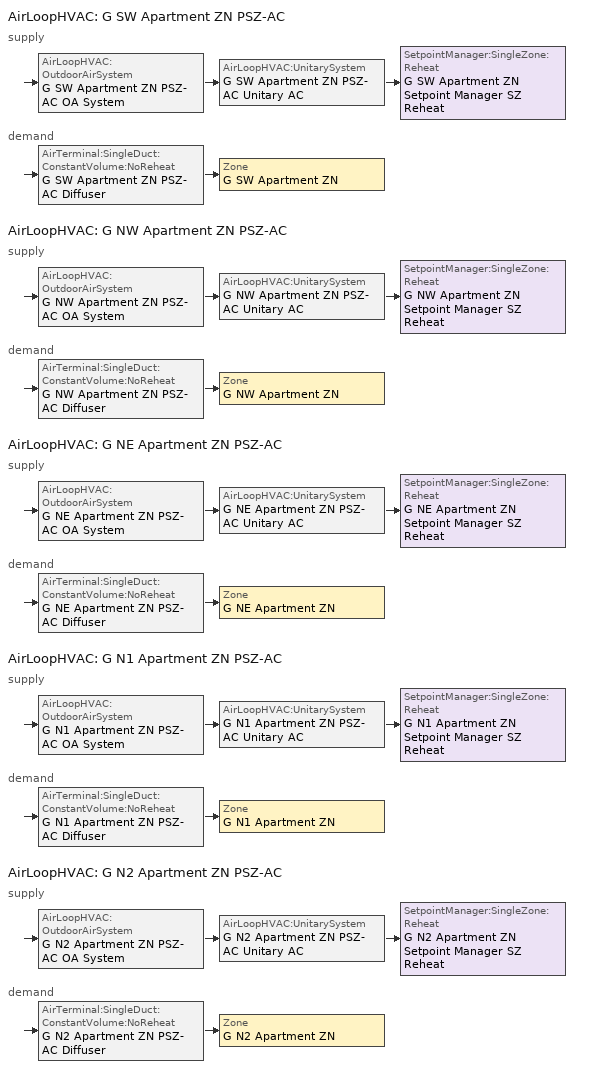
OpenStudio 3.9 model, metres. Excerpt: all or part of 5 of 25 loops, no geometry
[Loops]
AirLoopHVAC 'G SW Apartment ZN PSZ-AC'
 supply: AirLoopHVAC:OutdoorAirSystem 'G SW Apartment ZN PSZ-AC OA System' > AirLoopHVAC:UnitarySystem 'G SW Apartment ZN PSZ-AC Unitary AC' > SetpointManager:SingleZone:Reheat 'G SW Apartment ZN Setpoint Manager SZ Reheat'
 demand: AirTerminal:SingleDuct:ConstantVolume:NoReheat 'G SW Apartment ZN PSZ-AC Diffuser' > Zone 'G SW Apartment ZN'
AirLoopHVAC 'G NW Apartment ZN PSZ-AC'
 supply: AirLoopHVAC:OutdoorAirSystem 'G NW Apartment ZN PSZ-AC OA System' > AirLoopHVAC:UnitarySystem 'G NW Apartment ZN PSZ-AC Unitary AC' > SetpointManager:SingleZone:Reheat 'G NW Apartment ZN Setpoint Manager SZ Reheat'
 demand: AirTerminal:SingleDuct:ConstantVolume:NoReheat 'G NW Apartment ZN PSZ-AC Diffuser' > Zone 'G NW Apartment ZN'
AirLoopHVAC 'G NE Apartment ZN PSZ-AC'
 supply: AirLoopHVAC:OutdoorAirSystem 'G NE Apartment ZN PSZ-AC OA System' > AirLoopHVAC:UnitarySystem 'G NE Apartment ZN PSZ-AC Unitary AC' > SetpointManager:SingleZone:Reheat 'G NE Apartment ZN Setpoint Manager SZ Reheat'
 demand: AirTerminal:SingleDuct:ConstantVolume:NoReheat 'G NE Apartment ZN PSZ-AC Diffuser' > Zone 'G NE Apartment ZN'
AirLoopHVAC 'G N1 Apartment ZN PSZ-AC'
 supply: AirLoopHVAC:OutdoorAirSystem 'G N1 Apartment ZN PSZ-AC OA System' > AirLoopHVAC:UnitarySystem 'G N1 Apartment ZN PSZ-AC Unitary AC' > SetpointManager:SingleZone:Reheat 'G N1 Apartment ZN Setpoint Manager SZ Reheat'
 demand: AirTerminal:SingleDuct:ConstantVolume:NoReheat 'G N1 Apartment ZN PSZ-AC Diffuser' > Zone 'G N1 Apartment ZN'
AirLoopHVAC 'G N2 Apartment ZN PSZ-AC'
 supply: AirLoopHVAC:OutdoorAirSystem 'G N2 Apartment ZN PSZ-AC OA System' > AirLoopHVAC:UnitarySystem 'G N2 Apartment ZN PSZ-AC Unitary AC' > SetpointManager:SingleZone:Reheat 'G N2 Apartment ZN Setpoint Manager SZ Reheat'
 demand: AirTerminal:SingleDuct:ConstantVolume:NoReheat 'G N2 Apartment ZN PSZ-AC Diffuser' > Zone 'G N2 Apartment ZN'
[Sizing:Zone] Zone Cooling Design Supply Air Temperature Input Method=SupplyAirTemperature; Zone Cooling Design Supply Air Temperature {C}=12.7778; Zone Cooling Design Supply Air Temperature Difference {deltaC}=11.11; Zone Heating Design Supply Air Temperature Input Method=SupplyAirTemperature; Zone Heating Design Supply Air Temperature {C}=50; Zone Heating Design Supply Air Temperature Difference {deltaC}=11.11; Zone Cooling Design Supply Air Humidity Ratio {kg-H2O/kg-air}=0.0085; Zone Heating Design Supply Air Humidity Ratio {kg-H2O/kg-air}=0.008; Cooling Design Air Flow Method=DesignDay; Heating Design Air Flow Method=DesignDay; Heating Maximum Air Flow Fraction=1; Account for Dedicated Outdoor Air System=No; Dedicated Outdoor Air System Control Strategy=NeutralSupplyAir; Dedicated Outdoor Air Low Setpoint Temperature for Design {C}=autosize; Dedicated Outdoor Air High Setpoint Temperature for Design {C}=autosize; Zone Load Sizing Method=Sensible Load Only No Latent Load; Zone Latent Cooling Design Supply Air Humidity Ratio Input Method=HumidityRatioDifference; Zone Cooling Design Supply Air Humidity Ratio Difference {kgWater/kgDryAir}=0.005; Zone Latent Heating Design Supply Air Humidity Ratio Input Method=HumidityRatioDifference; Zone Humidification Design Supply Air Humidity Ratio Difference {kgWater/kgDryAir}=0.005; Sizing Option=Coincident
G N1 Apartment ZN; G N2 Apartment ZN; G NE Apartment ZN; G NW Apartment ZN; G SW Apartment ZN
[Zone equipment]
G N1 Apartment ZN: G N1 Apartment ZN PSZ-AC Diffuser, G N1 Apartment ZN Unit Ventilator
G N2 Apartment ZN: G N2 Apartment ZN PSZ-AC Diffuser, G N2 Apartment ZN Unit Ventilator
G NE Apartment ZN: G NE Apartment ZN PSZ-AC Diffuser, G NE Apartment ZN Unit Ventilator
G NW Apartment ZN: G NW Apartment ZN PSZ-AC Diffuser, G NW Apartment ZN Unit Ventilator
G SW Apartment ZN: G SW Apartment ZN PSZ-AC Diffuser, G SW Apartment ZN Unit Ventilator
[AirLoopHVAC] Availability Schedule=ApartmentMidRise All On; Design Supply Air Flow Rate {m3/s}=autosize; Design Return Air Flow Fraction of Supply Air Flow=1
G SW Apartment ZN PSZ-AC; G NW Apartment ZN PSZ-AC; G NE Apartment ZN PSZ-AC; G N1 Apartment ZN PSZ-AC; G N2 Apartment ZN PSZ-AC
[Sizing:System] Type of Load to Size On=Sensible; Design Outdoor Air Flow Rate {m3/s}=Autosize; Central Heating Maximum System Air Flow Ratio=1; Preheat Design Temperature {C}=7.22222; Preheat Design Humidity Ratio {kg-H2O/kg-Air}=0.008; Precool Design Temperature {C}=12.7778; Precool Design Humidity Ratio {kg-H2O/kg-Air}=0.008; Central Cooling Design Supply Air Temperature {C}=12.7778; Central Heating Design Supply Air Temperature {C}=50; Sizing Option=Coincident; 100% Outdoor Air in Cooling=No; 100% Outdoor Air in Heating=No; Central Cooling Design Supply Air Humidity Ratio {kg-H2O/kg-Air}=0.0085; Central Heating Design Supply Air Humidity Ratio {kg-H2O/kg-Air}=0.008; Cooling Design Air Flow Method=DesignDay; Heating Design Air Flow Method=DesignDay; System Outdoor Air Method=ZoneSum; Zone Maximum Outdoor Air Fraction=1; Cooling Supply Air Flow Rate Per Floor Area {m3/s-m2}=0.00996765; Cooling Fraction of Autosized Cooling Supply Air Flow Rate=1; Cooling Supply Air Flow Rate Per Unit Cooling Capacity {m3/s-W}=3.94755e-05; Heating Supply Air Flow Rate Per Floor Area {m3/s-m2}=0.00996765; Heating Fraction of Autosized Heating Supply Air Flow Rate=1; Heating Fraction of Autosized Cooling Supply Air Flow Rate=1; Heating Supply Air Flow Rate Per Unit Heating Capacity {m3/s-W}=3.15882e-05; Cooling Design Capacity Method=CoolingDesignCapacity; Cooling Design Capacity {W}=autosize; Cooling Design Capacity Per Floor Area {W/m2}=234.7; Fraction of Autosized Cooling Design Capacity=1; Heating Design Capacity Method=HeatingDesignCapacity; Heating Design Capacity {W}=autosize; Heating Design Capacity Per Floor Area {W/m2}=157; Fraction of Autosized Heating Design Capacity=1; Central Cooling Capacity Control Method=OnOff; Occupant Diversity=autosize
G SW Apartment ZN PSZ-AC; G NW Apartment ZN PSZ-AC; G NE Apartment ZN PSZ-AC; G N1 Apartment ZN PSZ-AC; G N2 Apartment ZN PSZ-AC
[SetpointManager:SingleZone:Reheat] Minimum Supply Air Temperature {C}=12.7778; Maximum Supply Air Temperature {C}=50
Name | Control Zone | Setpoint Node or NodeList
G SW Apartment ZN Setpoint Manager SZ Reheat | G SW Apartment ZN | G SW Apartment ZN PSZ-AC Supply Outlet Node
G NW Apartment ZN Setpoint Manager SZ Reheat | G NW Apartment ZN | G NW Apartment ZN PSZ-AC Supply Outlet Node
G NE Apartment ZN Setpoint Manager SZ Reheat | G NE Apartment ZN | G NE Apartment ZN PSZ-AC Supply Outlet Node
G N1 Apartment ZN Setpoint Manager SZ Reheat | G N1 Apartment ZN | G N1 Apartment ZN PSZ-AC Supply Outlet Node
G N2 Apartment ZN Setpoint Manager SZ Reheat | G N2 Apartment ZN | G N2 Apartment ZN PSZ-AC Supply Outlet Node
[Coil:Heating:Gas] Availability Schedule=Always On Discrete; Gas Burner Efficiency=0.8; Nominal Capacity {W}=AutoSize; On Cycle Parasitic Electric Load {W}=0; Off Cycle Parasitic Gas Load {W}=0
G SW Apartment ZN PSZ-AC Gas Htg Coil 21kBtu/hr 0.8 Thermal Eff; G SW Apartment ZN PSZ-AC Gas Backup Htg Coil 21kBtu/hr 0.8 Thermal Eff; G NW Apartment ZN PSZ-AC Gas Htg Coil 20kBtu/hr 0.8 Thermal Eff; G NW Apartment ZN PSZ-AC Gas Backup Htg Coil 20kBtu/hr 0.8 Thermal Eff; G NE Apartment ZN PSZ-AC Gas Htg Coil 17kBtu/hr 0.8 Thermal Eff; G NE Apartment ZN PSZ-AC Gas Backup Htg Coil 17kBtu/hr 0.8 Thermal Eff; G N1 Apartment ZN PSZ-AC Gas Htg Coil 15kBtu/hr 0.8 Thermal Eff; G N1 Apartment ZN PSZ-AC Gas Backup Htg Coil 15kBtu/hr 0.8 Thermal Eff; G N2 Apartment ZN PSZ-AC Gas Htg Coil 15kBtu/hr 0.8 Thermal Eff; G N2 Apartment ZN PSZ-AC Gas Backup Htg Coil 15kBtu/hr 0.8 Thermal Eff
[Coil:Cooling:DX:SingleSpeed] Availability Schedule=Always On Discrete; Rated Total Cooling Capacity {W}=autosize; Rated Sensible Heat Ratio=autosize; Rated COP {W/W}=3.4608; Rated Air Flow Rate {m3/s}=autosize; Rated Evaporator Fan Power Per Volume Flow Rate 2017 {W/(m3/s)}=773.3; Rated Evaporator Fan Power Per Volume Flow Rate 2023 {W/(m3/s)}=934.4; Total Cooling Capacity Function of Temperature Curve=CoilClgDXQRatio_fTwbToadbSI; Total Cooling Capacity Function of Flow Fraction Curve=CoilClgDXSnglQRatio_fCFMRatio; Energy Input Ratio Function of Temperature Curve=CoilClgDXEIRRatio_fTwbToadbSI; Energy Input Ratio Function of Flow Fraction Curve=CoilClgDXSnglEIRRatio_fCFMRatio; Part Load Fraction Correlation Curve=CoilClgDXEIRRatio_fQFrac; Minimum Outdoor Dry-Bulb Temperature for Compressor Operation {C}=-25; Nominal Time for Condensate Removal to Begin {s}=0; Ratio of Initial Moisture Evaporation Rate and Steady State Latent Capacity=0; Maximum Cycling Rate {cycles/hr}=0; Latent Capacity Time Constant {s}=0; Condenser Type=AirCooled; Evaporative Condenser Effectiveness=0.9; Evaporative Condenser Air Flow Rate {m3/s}=autosize; Evaporative Condenser Pump Rated Power Consumption {W}=autosize; Crankcase Heater Capacity {W}=0; Maximum Outdoor Dry-Bulb Temperature for Crankcase Heater Operation {C}=10; Basin Heater Capacity {W/K}=0; Basin Heater Setpoint Temperature {C}=2
G SW Apartment ZN PSZ-AC 1spd DX AC Clg Coil 11kBtu/hr 12SEER; G NW Apartment ZN PSZ-AC 1spd DX AC Clg Coil 10kBtu/hr 12SEER; G NE Apartment ZN PSZ-AC 1spd DX AC Clg Coil 9kBtu/hr 12SEER; G N1 Apartment ZN PSZ-AC 1spd DX AC Clg Coil 8kBtu/hr 12SEER; G N2 Apartment ZN PSZ-AC 1spd DX AC Clg Coil 7kBtu/hr 12SEER
[Fan:OnOff] Availability Schedule=Always On Discrete; Maximum Flow Rate {m3/s}=autosize; Motor In Airstream Fraction=1
Name | Fan Total Efficiency | Pressure Rise {Pa} | Motor Efficiency | Fan Power Ratio Function of Speed Ratio Curve | Fan Efficiency Ratio Function of Speed Ratio Curve
G SW Apartment ZN PSZ-AC Fan | 0.53625 | 622.722 | 0.825 | Fan On Off Power Curve | Fan On Off Efficiency Curve
G NW Apartment ZN PSZ-AC Fan | 0.53625 | 622.722 | 0.825 | Fan On Off Power Curve 1 | Fan On Off Efficiency Curve 1
G NE Apartment ZN PSZ-AC Fan | 0.53625 | 622.722 | 0.825 | Fan On Off Power Curve 2 | Fan On Off Efficiency Curve 2
G N1 Apartment ZN PSZ-AC Fan | 0.53625 | 622.722 | 0.825 | Fan On Off Power Curve 3 | Fan On Off Efficiency Curve 3
G N2 Apartment ZN PSZ-AC Fan | 0.53625 | 622.722 | 0.825 | Fan On Off Power Curve 4 | Fan On Off Efficiency Curve 4
G SW Apartment ZN Ventilator Supply Fan | 0.303158 | 233.6875 | 0.48 | Fan On Off Power Curve 31 | Fan On Off Efficiency Curve 31
G NE Apartment ZN Ventilator Supply Fan | 0.303158 | 233.6875 | 0.48 | Fan On Off Power Curve 32 | Fan On Off Efficiency Curve 32
G N1 Apartment ZN Ventilator Supply Fan | 0.303158 | 233.6875 | 0.48 | Fan On Off Power Curve 36 | Fan On Off Efficiency Curve 36
G N2 Apartment ZN Ventilator Supply Fan | 0.303158 | 233.6875 | 0.48 | Fan On Off Power Curve 38 | Fan On Off Efficiency Curve 38
G NW Apartment ZN Ventilator Supply Fan | 0.303158 | 233.6875 | 0.48 | Fan On Off Power Curve 44 | Fan On Off Efficiency Curve 44
[AirLoopHVAC:UnitarySystem] Control Type=Load; Dehumidification Control Type=None; Availability Schedule=ApartmentMidRise All On; Fan Placement=DrawThrough; Supply Air Fan Operating Mode Schedule=Always Off Discrete; DX Heating Coil Sizing Ratio=1; Use DOAS DX Cooling Coil=No; DOAS DX Cooling Coil Leaving Minimum Air Temperature {C}=2; Latent Load Control=SensibleOnlyLoadControl; Supply Air Flow Rate Method During Cooling Operation=SupplyAirFlowRate; Supply Air Flow Rate During Cooling Operation {m3/s}=Autosize; Supply Air Flow Rate Method During Heating Operation=SupplyAirFlowRate; Supply Air Flow Rate During Heating Operation {m3/s}=Autosize; Supply Air Flow Rate Method When No Cooling or Heating is Required=None; No Load Supply Air Flow Rate Control Set To Low Speed=Yes; Maximum Supply Air Temperature {C}=80; Maximum Outdoor Dry-Bulb Temperature for Supplemental Heater Operation {C}=21; Ancilliary On-Cycle Electric Power {W}=0; Ancilliary Off-Cycle Electric Power {W}=0
Name | Controlling Zone or Thermostat Location | Supply Fan | Heating Coil | Cooling Coil | Supplemental Heating Coil
G SW Apartment ZN PSZ-AC Unitary AC | G SW Apartment ZN | G SW Apartment ZN PSZ-AC Fan | G SW Apartment ZN PSZ-AC Gas Htg Coil 21kBtu/hr 0.8 Thermal Eff | G SW Apartment ZN PSZ-AC 1spd DX AC Clg Coil 11kBtu/hr 12SEER | G SW Apartment ZN PSZ-AC Gas Backup Htg Coil 21kBtu/hr 0.8 Thermal Eff
G NW Apartment ZN PSZ-AC Unitary AC | G NW Apartment ZN | G NW Apartment ZN PSZ-AC Fan | G NW Apartment ZN PSZ-AC Gas Htg Coil 20kBtu/hr 0.8 Thermal Eff | G NW Apartment ZN PSZ-AC 1spd DX AC Clg Coil 10kBtu/hr 12SEER | G NW Apartment ZN PSZ-AC Gas Backup Htg Coil 20kBtu/hr 0.8 Thermal Eff
G NE Apartment ZN PSZ-AC Unitary AC | G NE Apartment ZN | G NE Apartment ZN PSZ-AC Fan | G NE Apartment ZN PSZ-AC Gas Htg Coil 17kBtu/hr 0.8 Thermal Eff | G NE Apartment ZN PSZ-AC 1spd DX AC Clg Coil 9kBtu/hr 12SEER | G NE Apartment ZN PSZ-AC Gas Backup Htg Coil 17kBtu/hr 0.8 Thermal Eff
G N1 Apartment ZN PSZ-AC Unitary AC | G N1 Apartment ZN | G N1 Apartment ZN PSZ-AC Fan | G N1 Apartment ZN PSZ-AC Gas Htg Coil 15kBtu/hr 0.8 Thermal Eff | G N1 Apartment ZN PSZ-AC 1spd DX AC Clg Coil 8kBtu/hr 12SEER | G N1 Apartment ZN PSZ-AC Gas Backup Htg Coil 15kBtu/hr 0.8 Thermal Eff
G N2 Apartment ZN PSZ-AC Unitary AC | G N2 Apartment ZN | G N2 Apartment ZN PSZ-AC Fan | G N2 Apartment ZN PSZ-AC Gas Htg Coil 15kBtu/hr 0.8 Thermal Eff | G N2 Apartment ZN PSZ-AC 1spd DX AC Clg Coil 7kBtu/hr 12SEER | G N2 Apartment ZN PSZ-AC Gas Backup Htg Coil 15kBtu/hr 0.8 Thermal Eff
[Controller:OutdoorAir] Minimum Outdoor Air Flow Rate {m3/s}=autosize; Maximum Outdoor Air Flow Rate {m3/s}=Autosize; Economizer Control Type=NoEconomizer; Economizer Control Action Type=ModulateFlow; Economizer Maximum Limit Dry-Bulb Temperature {C}=28; Economizer Maximum Limit Enthalpy {J/kg}=64000; Lockout Type=LockoutWithCompressor; Minimum Limit Type=FixedMinimum; Minimum Outdoor Air Schedule=Always Off Discrete; High Humidity Control=No; High Humidity Outdoor Air Flow Ratio=1; Control High Indoor Humidity Based on Outdoor Humidity Ratio=Yes; Heat Recovery Bypass Control Type=BypassWhenWithinEconomizerLimits; Economizer Operation Staging=InterlockedWithMechanicalCooling
Name | Maximum Fraction of Outdoor Air Schedule | Controller Mechanical Ventilation
G SW Apartment ZN PSZ-AC OA System Controller | ems_G_SW_Apartment_ZN_PSZ_AC_maxOASch | Controller Mechanical Ventilation 1
G NW Apartment ZN PSZ-AC OA System Controller | ems_G_NW_Apartment_ZN_PSZ_AC_maxOASch | Controller Mechanical Ventilation 2
G NE Apartment ZN PSZ-AC OA System Controller | ems_G_NE_Apartment_ZN_PSZ_AC_maxOASch | Controller Mechanical Ventilation 3
G N1 Apartment ZN PSZ-AC OA System Controller | ems_G_N1_Apartment_ZN_PSZ_AC_maxOASch | Controller Mechanical Ventilation 4
G N2 Apartment ZN PSZ-AC OA System Controller | ems_G_N2_Apartment_ZN_PSZ_AC_maxOASch | Controller Mechanical Ventilation 5
[Controller:MechanicalVentilation] Availability Schedule=Always On Discrete
Controller Mechanical Ventilation 1; Controller Mechanical Ventilation 2; Controller Mechanical Ventilation 3; Controller Mechanical Ventilation 4; Controller Mechanical Ventilation 5
[AirLoopHVAC:OutdoorAirSystem]
Name | Controller
G SW Apartment ZN PSZ-AC OA System | G SW Apartment ZN PSZ-AC OA System Controller
G NW Apartment ZN PSZ-AC OA System | G NW Apartment ZN PSZ-AC OA System Controller
G NE Apartment ZN PSZ-AC OA System | G NE Apartment ZN PSZ-AC OA System Controller
G N1 Apartment ZN PSZ-AC OA System | G N1 Apartment ZN PSZ-AC OA System Controller
G N2 Apartment ZN PSZ-AC OA System | G N2 Apartment ZN PSZ-AC OA System Controller
[AirTerminal:SingleDuct:ConstantVolume:NoReheat] Availability Schedule=Always On Discrete; Maximum Air Flow Rate {m3/s}=AutoSize
G SW Apartment ZN PSZ-AC Diffuser; G NW Apartment ZN PSZ-AC Diffuser; G NE Apartment ZN PSZ-AC Diffuser; G N1 Apartment ZN PSZ-AC Diffuser; G N2 Apartment ZN PSZ-AC Diffuser
[ZoneHVAC:UnitVentilator] Availability Schedule=Always On Discrete; Maximum Supply Air Flow Rate {m3/s}=0.000294102; Outdoor Air Control Type=VariablePercent; Minimum Outdoor Air Flow Rate {m3/s}=autosize; Minimum Outdoor Air Schedule=Always Off Discrete; Maximum Outdoor Air Flow Rate {m3/s}=autosize; Maximum Outdoor Air Fraction or Temperature Schedule=Always On Discrete; Heating Convergence Tolerance=0.001; Cooling Convergence Tolerance=0.001
Name | Supply Air Fan
G SW Apartment ZN Unit Ventilator | G SW Apartment ZN Ventilator Supply Fan
G NE Apartment ZN Unit Ventilator | G NE Apartment ZN Ventilator Supply Fan
G N1 Apartment ZN Unit Ventilator | G N1 Apartment ZN Ventilator Supply Fan
G N2 Apartment ZN Unit Ventilator | G N2 Apartment ZN Ventilator Supply Fan
G NW Apartment ZN Unit Ventilator | G NW Apartment ZN Ventilator Supply Fan
[Schedule:Constant]
Name | Value
Always On Discrete | 1
Always Off Discrete | 0
[Schedule:Ruleset]
ApartmentMidRise All On: Default Day Schedule=ApartmentMidRise All On Default; Summer Design Day Schedule=ApartmentMidRise All On Summer Design Day; Winter Design Day Schedule=ApartmentMidRise All On Winter Design Day
ems_G_N1_Apartment_ZN_PSZ_AC_maxOASch: Default Day Schedule=ems_G_N1_Apartment_ZN_PSZ_AC_maxOASch_Default
ems_G_N2_Apartment_ZN_PSZ_AC_maxOASch: Default Day Schedule=ems_G_N2_Apartment_ZN_PSZ_AC_maxOASch_Default
ems_G_NE_Apartment_ZN_PSZ_AC_maxOASch: Default Day Schedule=ems_G_NE_Apartment_ZN_PSZ_AC_maxOASch_Default
ems_G_NW_Apartment_ZN_PSZ_AC_maxOASch: Default Day Schedule=ems_G_NW_Apartment_ZN_PSZ_AC_maxOASch_Default
ems_G_SW_Apartment_ZN_PSZ_AC_maxOASch: Default Day Schedule=ems_G_SW_Apartment_ZN_PSZ_AC_maxOASch_Default
[Schedule:Day]
ApartmentMidRise All On Default; ApartmentMidRise All On Winter Design Day; ApartmentMidRise All On Summer Design Day: No, 24, 0, 1
ems_G_N1_Apartment_ZN_PSZ_AC_maxOASch_Default; ems_G_N2_Apartment_ZN_PSZ_AC_maxOASch_Default; ems_G_NE_Apartment_ZN_PSZ_AC_maxOASch_Default; ems_G_NW_Apartment_ZN_PSZ_AC_maxOASch_Default; ems_G_SW_Apartment_ZN_PSZ_AC_maxOASch_Default: 24, 0, 0.7
[Curve:Exponent] Coefficient1 Constant=1; Coefficient2 Constant=0; Coefficient3 Constant=0; Minimum Value of x=0; Maximum Value of x=1
Fan On Off Power Curve; Fan On Off Power Curve 1; Fan On Off Power Curve 2; Fan On Off Power Curve 3; Fan On Off Power Curve 4; Fan On Off Power Curve 31; Fan On Off Power Curve 32; Fan On Off Power Curve 36; Fan On Off Power Curve 38; Fan On Off Power Curve 44
[Curve:Cubic] Maximum Value of x=1
Name | Coefficient1 Constant | Coefficient2 x | Coefficient3 x**2 | Coefficient4 x**3 | Minimum Value of x
Fan On Off Efficiency Curve; Fan On Off Efficiency Curve 1; Fan On Off Efficiency Curve 2; Fan On Off Efficiency Curve 3; Fan On Off Efficiency Curve 4; Fan On Off Efficiency Curve 31; Fan On Off Efficiency Curve 32; Fan On Off Efficiency Curve 36; Fan On Off Efficiency Curve 38; Fan On Off Efficiency Curve 44 | 1 | 0 | 0 | 0 | 0
CoilClgDXEIRRatio_fQFrac | 0 | 5.1091 | -8.5515 | 4.4744 | 0.7
[Curve:Biquadratic] Minimum Value of x=13.89; Maximum Value of x=25; Minimum Value of y=23.89; Maximum Value of y=46.11; Minimum Curve Output=0.77
Name | Coefficient1 Constant | Coefficient2 x | Coefficient3 x**2 | Coefficient4 y | Coefficient5 y**2 | Coefficient6 x*y | Maximum Curve Output
CoilClgDXQRatio_fTwbToadbSI | 0.86779 | 0.014245 | 0.000554 | -0.007569 | 3.2e-05 | -0.000191 | 1.29
CoilClgDXEIRRatio_fTwbToadbSI | 0.116709 | 0.028458 | -0.000411 | 0.021422 | 0.000162 | -0.00068 | 1.33
[Curve:Quadratic]
Name | Coefficient1 Constant | Coefficient2 x | Coefficient3 x**2 | Minimum Value of x | Maximum Value of x
CoilClgDXSnglQRatio_fCFMRatio | 0.8 | 0.2 | 0 | 0.5 | 1.5
CoilClgDXSnglEIRRatio_fCFMRatio | 1.156 | -0.1816 | 0.0256 | 0 | 1
